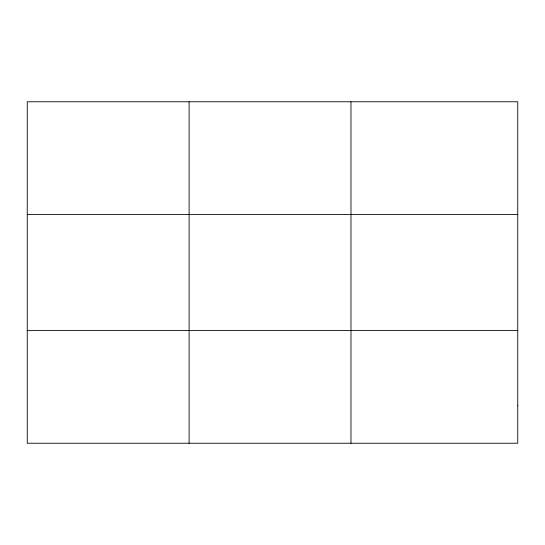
<?xml version="1.0" encoding="UTF-8"?>
<svg xmlns="http://www.w3.org/2000/svg" width="545" height="545" viewBox="0 0 545 545"><rect width="100%" height="100%" fill="white"/><g stroke="black" fill="none" stroke-linecap="round" stroke-linejoin="round"><path stroke-width="0.82" d="M189.115 101.765L189.115 443.235M350.98 101.765L350.98 443.235M27.25 214.451L517.75 214.451M27.25 330.549L517.75 330.549M517.75 405.671L517.75 443.235L27.25 443.235L27.25 101.765L517.75 101.765L517.75 405.671"/></g></svg>
